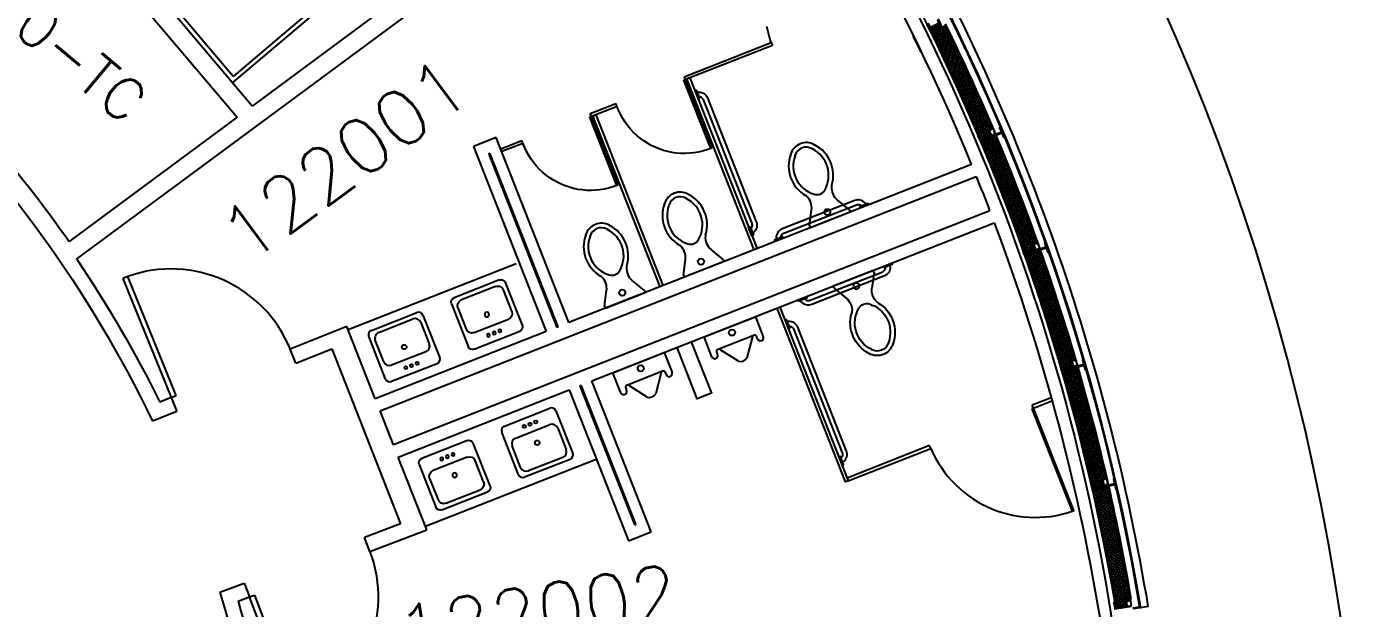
# Model space of a CAD drawing. Extents: x -1850 to 1494, y 4831 to 7402.
# Drawn here: x 1057.1 to 1494.4, y 6758 to 6948 of the extents above; entities that cross this region are included whole.
import ezdxf

# ---------------------------------------------------------------- set-up
doc = ezdxf.new("R2010")
doc.units = 0
doc.header["$LTSCALE"] = 48
doc.header["$MEASUREMENT"] = 0
doc.layers.get('0').update_dxf_attribs({"linetype": 'CONTINUOUS'})
for name, color, linetype in [('ARDOOR', 7, 'CONTINUOUS'), ('ARROOMNO', 4, 'CONTINUOUS'), ('ARWALL', 7, 'CONTINUOUS'), ('EXWALL', 8, 'CONTINUOUS'), ('MILL', 1, 'CONTINUOUS'), ('MPFIXTURE', 3, 'CONTINUOUS'), ('ROOF', 8, 'CONTINUOUS')]:
    doc.layers.add(name, color=color, linetype=linetype)
doc.styles.add('ROMANS', font='romans.shx', dxfattribs={"height": 18})

# ---------------------------------------------------------------- blocks, each defined once
blk = doc.blocks.new('URINAL')
for p, q in [((-9, -7), (-9, 0)), ((-9, 0), (9, 0)), ((9, 0), (9, -7)), ((-7, -6), (-7, -7)), ((6, -5.5), (-6, -5.5)), ((-1.5, -11.5), (-5.5, -6)), ((5.5, -6), (1.5, -11.5)), ((7, -7), (7, -6))]:
    blk.add_line(p, q)
blk.add_circle((0, -2), 1)
for centre, radius, start, end in [((-8, -7), 1, 180, 0), ((-6.25, -6.25), 0.791, 18.4349, 161.5651), ((6.25, -6.25), 0.791, 18.4349, 161.5651), ((8, -7), 1, 180, 0), ((0, -9.5), 2.5, 233.1301, 306.8699)]:
    blk.add_arc(centre, radius, start, end)
blk = doc.blocks.new('TLT-WALL')
for p, q in [((-7, 0), (7, 0)), ((-7, -0.75), (-7, 0)), ((-7, -0.75), (-4.5, -5.25)), ((7, -0.75), (4.5, -5.25)), ((7, -0.75), (7, 0))]:
    blk.add_line(p, q)
blk.add_circle((0, -2.75), 1)
for centre, radius, start, end in [((-9, -7.75), 5.15, 333.6222, 29.0546), ((9, -7.75), 5.15, 150.9454, 206.3778), ((4.17, -17.29), 11.17, 141.803, 221.6267), ((4.17, -17.29), 9.67, 128.7012, 221.6267), ((-6.18, -9.15), 2, 321.803, 333.6222), ((0, -12.09), 3, 51.2988, 128.7012), ((-4.17, -17.29), 9.67, 318.3733, 51.2988), ((-4.17, -17.29), 11.17, 318.3733, 38.197), ((6.18, -9.15), 2, 206.3778, 218.197), ((-5.67, -26.04), 2, 38.9879, 41.6267), ((0, -21.45), 5.3, 218.9879, 321.0121), ((-5.67, -26.04), 3.5, 38.9879, 41.6267), ((0, -21.45), 3.8, 218.9879, 321.0121), ((5.67, -26.04), 3.5, 138.3733, 141.0121), ((5.67, -26.04), 2, 138.3733, 141.0121)]:
    blk.add_arc(centre, radius, start, end)
blk = doc.blocks.new('3-06-DR')
at = {"color": 0}
for p, q in [((0, 42), (0, 0)), ((1.75, 42), (0, 42)), ((1.75, 0), (1.75, 42)), ((0, 0), (1.75, 0))]:
    blk.add_line(p, q, dxfattribs=at)
blk.add_arc((-0.07, -0.03), 42.07, 0.0359, 87.5264, dxfattribs=at)
blk = doc.blocks.new('SNK-MILL')
at = {"color": 0}
for p, q in [((-8, 9), (8, 9)), ((-9.5, -7.5), (-9.5, 7.5)), ((9.5, 7.5), (9.5, -7.5)), ((-8, -5.5), (-8, 2)), ((-6, 4), (6, 4)), ((8, 2), (8, -5.5)), ((6, -7.5), (-6, -7.5)), ((8, -9), (-8, -9))]:
    blk.add_line(p, q, dxfattribs=at)
for centre, radius in [((-2, 6.5), 0.5), ((0, 6.5), 0.5), ((2, 6.5), 0.5), ((0, 0), 0.75)]:
    blk.add_circle(centre, radius, dxfattribs=at)
for centre, radius, start, end in [((-8, 7.5), 1.5, 90, 180), ((8, 7.5), 1.5, 0, 90), ((-6, 2), 2, 90, 180), ((6, 2), 2, 0, 90), ((-8, -7.5), 1.5, 180, 270), ((-6, -5.5), 2, 180, 270), ((6, -5.5), 2, 270, 0), ((8, -7.5), 1.5, 270, 0)]:
    blk.add_arc(centre, radius, start, end, dxfattribs=at)

msp = doc.modelspace()

# ---------------------------------------------------------------- linework, layer by layer
at = {"layer": 'ARWALL'}
for p, q in [((1073.43, 6872), (1293.62, 7034.9)), ((1130.82, 6922.08), (1062.64, 7002.51)), ((1124.56, 6931.77), (1065.08, 7001.96)), ((1058.44, 6998), (1125.88, 6918.43)), ((1124.39, 6929.66), (1163.3, 6962.63)), ((1162.33, 6963.78), (1124.56, 6931.77)), ((1171.91, 6952.48), (1130.82, 6922.08)), ((1349.4, 6939.67), (1346.77, 6944.85)), ((1125.88, 6918.43), (1070.97, 6877.8)), ((1210.51, 6911.81), (1203.06, 6908.89)), ((1234.28, 6851.32), (1210.51, 6911.81)), ((1203.06, 6908.89), (1226.84, 6848.39)), ((1208.25, 6906.63), (1208.11, 6906.3)), ((1208.11, 6906.3), (1230.33, 6849.76)), ((1208.57, 6906.49), (1208.25, 6906.63)), ((1230.79, 6849.94), (1208.57, 6906.49)), ((1365.75, 6902.97), (1234.28, 6851.32)), ((1172.55, 6822.49), (1367.35, 6899.04)), ((1371.74, 6887.87), (1176.94, 6811.32)), ((1241.78, 6832.24), (1373.24, 6883.89)), ((1161.72, 6850.05), (1143.24, 6842.58)), ((1170.99, 6826.45), (1161.72, 6850.05)), ((1226.84, 6848.39), (1170.99, 6826.45)), ((1230.79, 6849.94), (1230.33, 6849.76)), ((1145.07, 6838.06), (1143.24, 6842.58)), ((1145.07, 6838.06), (1156.78, 6842.79)), ((1156.78, 6842.79), (1179.27, 6785.56)), ((1237.82, 6830.68), (1238.29, 6830.86)), ((1256.12, 6785.49), (1238.29, 6830.86)), ((1261.16, 6782.91), (1241.78, 6832.24)), ((1104.31, 6826.83), (1100.6, 6825.33)), ((1104.31, 6826.83), (1106.14, 6822.31)), ((1178.49, 6807.37), (1234.33, 6829.31)), ((1234.33, 6829.31), (1253.72, 6779.98)), ((1237.82, 6830.68), (1255.65, 6785.31)), ((1106.14, 6822.31), (1098.22, 6819.11)), ((1176.94, 6811.32), (1172.55, 6822.49)), ((1187.83, 6783.59), (1178.49, 6807.37)), ((1179.27, 6785.56), (1167.49, 6781.1)), ((1169.21, 6776.54), (1187.83, 6783.59)), ((1253.72, 6779.98), (1261.16, 6782.91)), ((1255.65, 6785.31), (1255.98, 6785.17)), ((1255.98, 6785.17), (1256.12, 6785.49)), ((1169.21, 6776.54), (1167.49, 6781.1)), ((1120.19, 6763.2), (1128.2, 6766.23)), ((1128.2, 6766.23), (1129.93, 6761.67)), ((1126.17, 6760.25), (1129.93, 6761.67))]:
    msp.add_line(p, q, dxfattribs=at)
at = {"layer": 'ARWALL', "extrusion": (0, 0, -1)}
for centre, radius, start, end in [((-744.87, 6649.18), 675.02, 144.36736, 173.63599), ((-736.81, 6644.82), 679.85, 144.98614, 157.68367), ((-736.83, 6644.83), 407.34, 133.9037, 145.1149), ((-736.83, 6644.83), 401.22, 133.9419, 154.2543), ((-736.81, 6644.82), 679.85, 158.04187, 159.05321), ((-736.81, 6644.82), 679.85, 159.41141, 171.04365), ((-736.83, 6644.83), 406.09, 145.9846, 153.6096), ((-736.83, 6644.83), 401.22, 162.8411, 193.9545), ((-736.83, 6644.83), 406.09, 163.4875, 171.0441)]:
    msp.add_arc(centre, radius, start, end, dxfattribs=at)
at = {"layer": 'EXWALL'}
for p, q in [((1352.44, 6947.69), (1351.69, 6949.16)), ((1355, 6948.99), (1352.44, 6947.69)), ((1352.62, 6947.78), (1352.36, 6947.83)), ((1352.49, 6946.8), (1354.74, 6947.91)), ((1352.52, 6946.75), (1352.54, 6946.82)), ((1358.96, 6944.66), (1352.72, 6946.33)), ((1358.53, 6945.55), (1352.98, 6947.04)), ((1353.02, 6945.72), (1353.44, 6947.27)), ((1359.39, 6943.77), (1353.16, 6945.44)), ((1353.52, 6944.69), (1354.33, 6947.71)), ((1358.1, 6946.44), (1354, 6947.54)), ((1354.02, 6943.66), (1355.15, 6947.88)), ((1354.52, 6942.63), (1356.05, 6948.33)), ((1354.74, 6947.91), (1354.83, 6947.73)), ((1354.83, 6947.73), (1356.23, 6948.42)), ((1355.02, 6941.59), (1356.82, 6948.31)), ((1357.67, 6947.34), (1355.32, 6947.97)), ((1355.52, 6940.55), (1357.45, 6947.77)), ((1356.02, 6939.51), (1357.95, 6946.75)), ((1356.51, 6938.47), (1358.45, 6945.71)), ((1357.01, 6937.42), (1358.95, 6944.68)), ((1359.82, 6942.88), (1353.6, 6944.55)), ((1360.24, 6941.99), (1354.03, 6943.65)), ((1360.67, 6941.1), (1354.46, 6942.76)), ((1361.09, 6940.21), (1354.89, 6941.87)), ((1361.51, 6939.32), (1355.32, 6940.98)), ((1357.5, 6936.37), (1359.45, 6943.64)), ((1358, 6935.31), (1359.95, 6942.6)), ((1358.49, 6934.26), (1360.45, 6941.56)), ((1358.98, 6933.2), (1360.94, 6940.52)), ((1361.93, 6938.43), (1355.74, 6940.09)), ((1362.34, 6937.54), (1356.17, 6939.2)), ((1362.76, 6936.65), (1356.59, 6938.31)), ((1363.17, 6935.77), (1357.01, 6937.42)), ((1363.58, 6934.88), (1357.43, 6936.53)), ((1359.47, 6932.13), (1361.44, 6939.47)), ((1359.96, 6931.07), (1361.93, 6938.42)), ((1360.45, 6930), (1362.43, 6937.36)), ((1360.94, 6928.93), (1362.92, 6936.31)), ((1363.99, 6933.99), (1357.84, 6935.64)), ((1364.4, 6933.11), (1358.26, 6934.75)), ((1364.81, 6932.22), (1358.67, 6933.87)), ((1365.21, 6931.34), (1359.08, 6932.98)), ((1365.61, 6930.45), (1359.49, 6932.09)), ((1361.43, 6927.85), (1363.41, 6935.25)), ((1361.92, 6926.77), (1363.91, 6934.18)), ((1362.41, 6925.69), (1364.4, 6933.12)), ((1362.89, 6924.61), (1364.89, 6932.05)), ((1366.01, 6929.57), (1359.9, 6931.21)), ((1366.41, 6928.69), (1360.31, 6930.32)), ((1366.81, 6927.8), (1360.71, 6929.44)), ((1367.2, 6926.92), (1361.11, 6928.55)), ((1367.6, 6926.04), (1361.51, 6927.67)), ((1363.38, 6923.52), (1365.38, 6930.97)), ((1363.86, 6922.43), (1365.86, 6929.9)), ((1364.34, 6921.33), (1366.35, 6928.82)), ((1364.83, 6920.23), (1366.84, 6927.74)), ((1367.99, 6925.16), (1361.91, 6926.79)), ((1368.38, 6924.28), (1362.31, 6925.9)), ((1368.77, 6923.4), (1362.71, 6925.02)), ((1369.16, 6922.52), (1363.1, 6924.14)), ((1369.54, 6921.64), (1363.49, 6923.26)), ((1365.31, 6919.13), (1367.32, 6926.66)), ((1365.79, 6918.03), (1367.81, 6925.57)), ((1366.27, 6916.92), (1368.29, 6924.48)), ((1366.75, 6915.81), (1368.78, 6923.38)), ((1369.93, 6920.76), (1363.88, 6922.38)), ((1370.31, 6919.88), (1364.27, 6921.5)), ((1370.69, 6919), (1364.66, 6920.62)), ((1371.07, 6918.12), (1365.05, 6919.74)), ((1371.45, 6917.24), (1365.43, 6918.86)), ((1367.23, 6914.7), (1369.26, 6922.29)), ((1367.7, 6913.58), (1369.74, 6921.19)), ((1368.24, 6912.7), (1370.22, 6920.08)), ((1368.76, 6911.75), (1370.7, 6918.98)), ((1371.82, 6916.37), (1365.81, 6917.98)), ((1372.2, 6915.49), (1366.19, 6917.1)), ((1372.57, 6914.61), (1366.57, 6916.22)), ((1371.57, 6914.11), (1366.95, 6915.34)), ((1371.33, 6913.39), (1367.33, 6914.47)), ((1369.49, 6911.57), (1371.18, 6917.87)), ((1370.37, 6911.94), (1371.66, 6916.75)), ((1372.6, 6914.54), (1371.11, 6913.91)), ((1371.75, 6914.18), (1372.14, 6915.63)), ((1371.7, 6912.52), (1367.7, 6913.59)), ((1368.19, 6912.68), (1368.07, 6912.71)), ((1368.35, 6912.73), (1368.1, 6912.65)), ((1368.94, 6911.34), (1368.35, 6912.73)), ((1370.6, 6912.04), (1368.39, 6912.63)), ((1369.47, 6911.56), (1368.76, 6911.75)), ((1371.7, 6912.5), (1368.94, 6911.34)), ((1369.07, 6910.35), (1372.8, 6911.87)), ((1375.47, 6907.68), (1369.24, 6909.95)), ((1369.3, 6909.81), (1369.57, 6910.56)), ((1375.08, 6908.62), (1369.66, 6910.59)), ((1369.72, 6908.79), (1370.5, 6910.94)), ((1370.15, 6907.77), (1371.44, 6911.32)), ((1370.57, 6906.74), (1372.38, 6911.7)), ((1374.69, 6909.56), (1370.69, 6911.02)), ((1371, 6905.71), (1373.17, 6911.7)), ((1371.11, 6913.91), (1371.7, 6912.5)), ((1371.24, 6912.31), (1371.45, 6913.09)), ((1371.42, 6904.68), (1373.89, 6911.48)), ((1374.3, 6910.5), (1371.73, 6911.44)), ((1371.84, 6903.65), (1374.32, 6910.45)), ((1373.55, 6912.94), (1372.76, 6912.61)), ((1372.82, 6911.84), (1372.76, 6911.86)), ((1372.8, 6912.49), (1373.71, 6912.87)), ((1372.8, 6911.87), (1372.92, 6911.59)), ((1372.92, 6911.59), (1373.71, 6911.91)), ((1373.91, 6912.41), (1372.99, 6912.03)), ((1373.04, 6911.91), (1373.84, 6912.25)), ((1373.91, 6911.44), (1373.19, 6911.7)), ((1375.85, 6906.74), (1369.63, 6909.01)), ((1376.24, 6905.81), (1370.02, 6908.07)), ((1376.62, 6904.87), (1370.41, 6907.13)), ((1377, 6903.93), (1370.8, 6906.19)), ((1377.38, 6903), (1371.19, 6905.25)), ((1372.26, 6902.61), (1374.74, 6909.43)), ((1372.68, 6901.58), (1375.17, 6908.4)), ((1373.1, 6900.53), (1375.59, 6907.38)), ((1373.52, 6899.49), (1376.02, 6906.35)), ((1373.94, 6898.45), (1376.44, 6905.31)), ((1377.75, 6902.06), (1371.57, 6904.31)), ((1378.13, 6901.13), (1371.96, 6903.37)), ((1378.5, 6900.19), (1372.34, 6902.44)), ((1378.87, 6899.26), (1372.71, 6901.5)), ((1374.36, 6897.4), (1376.86, 6904.28)), ((1374.77, 6896.35), (1377.28, 6903.24)), ((1375.19, 6895.29), (1377.7, 6902.2)), ((1375.6, 6894.23), (1378.12, 6901.15)), ((1379.24, 6898.33), (1373.09, 6900.57)), ((1379.6, 6897.4), (1373.47, 6899.63)), ((1379.97, 6896.47), (1373.84, 6898.7)), ((1380.33, 6895.53), (1374.21, 6897.76)), ((1380.69, 6894.61), (1374.58, 6896.83)), ((1376.01, 6893.18), (1378.53, 6900.11)), ((1376.42, 6892.11), (1378.95, 6899.06)), ((1376.83, 6891.05), (1379.37, 6898)), ((1377.24, 6889.98), (1379.78, 6896.95)), ((1381.05, 6893.68), (1374.95, 6895.9)), ((1381.41, 6892.75), (1375.31, 6894.97)), ((1381.77, 6891.82), (1375.68, 6894.04)), ((1382.12, 6890.89), (1376.04, 6893.11)), ((1382.47, 6889.97), (1376.4, 6892.18)), ((1377.65, 6888.91), (1380.19, 6895.89)), ((1378.06, 6887.84), (1380.61, 6894.83)), ((1378.47, 6886.76), (1381.02, 6893.77)), ((1378.87, 6885.68), (1381.43, 6892.71)), ((1382.83, 6889.04), (1376.76, 6891.25)), ((1383.17, 6888.12), (1377.11, 6890.32)), ((1383.52, 6887.19), (1377.47, 6889.39)), ((1383.87, 6886.27), (1377.82, 6888.47)), ((1379.28, 6884.6), (1381.84, 6891.64)), ((1379.68, 6883.52), (1382.25, 6890.57)), ((1380.08, 6882.43), (1382.65, 6889.5)), ((1380.48, 6881.34), (1383.06, 6888.42)), ((1384.21, 6885.34), (1378.17, 6887.54)), ((1384.55, 6884.42), (1378.52, 6886.62)), ((1384.89, 6883.5), (1378.87, 6885.69)), ((1385.23, 6882.58), (1379.21, 6884.77)), ((1385.57, 6881.66), (1379.56, 6883.84)), ((1380.88, 6880.25), (1383.47, 6887.34)), ((1381.28, 6879.15), (1383.87, 6886.26)), ((1381.68, 6878.06), (1384.27, 6885.18)), ((1382.08, 6876.95), (1384.68, 6884.09)), ((1385.9, 6880.74), (1379.9, 6882.92)), ((1386.24, 6879.82), (1380.24, 6882)), ((1386.57, 6878.9), (1380.58, 6881.08)), ((1386.9, 6877.98), (1380.92, 6880.16)), ((1387.13, 6877.1), (1381.25, 6879.24)), ((1382.48, 6875.85), (1385.08, 6883)), ((1383.02, 6875.15), (1385.48, 6881.91)), ((1383.48, 6874.23), (1385.88, 6880.81)), ((1384.4, 6874.55), (1386.28, 6879.71)), ((1386.01, 6876.71), (1381.59, 6878.32)), ((1385.91, 6875.95), (1381.92, 6877.4)), ((1385.99, 6875.12), (1382.25, 6876.48)), ((1382.72, 6875.51), (1382.58, 6875.56)), ((1382.87, 6875.56), (1382.61, 6875.48)), ((1383.35, 6874.18), (1382.87, 6875.56)), ((1384.88, 6874.72), (1382.92, 6875.44)), ((1386.18, 6875.18), (1383.35, 6874.18)), ((1385.31, 6874.88), (1385.81, 6876.23)), ((1387.2, 6877.13), (1385.68, 6876.59)), ((1385.68, 6876.59), (1386.18, 6875.18)), ((1385.97, 6876.69), (1386.67, 6878.61)), ((1386.89, 6877.02), (1387.07, 6877.51)), ((1388.04, 6875.51), (1387.24, 6875.23)), ((1387.28, 6875.11), (1388.2, 6875.43)), ((1388.37, 6874.96), (1387.43, 6874.63)), ((1387.47, 6874.51), (1388.29, 6874.8)), ((1383.77, 6874.33), (1383.23, 6874.53)), ((1383.44, 6873.15), (1387.24, 6874.52)), ((1389.63, 6870.22), (1383.45, 6873.1)), ((1383.58, 6872.73), (1383.85, 6873.3)), ((1389.97, 6869.23), (1383.8, 6872.11)), ((1383.94, 6871.71), (1384.85, 6873.66)), ((1390.31, 6868.25), (1384.15, 6871.12)), ((1384.3, 6870.7), (1385.84, 6874.02)), ((1389.29, 6871.21), (1384.39, 6873.49)), ((1384.65, 6869.68), (1386.84, 6874.38)), ((1385, 6868.67), (1387.66, 6874.37)), ((1385.35, 6867.64), (1388.31, 6874)), ((1388.95, 6872.19), (1385.39, 6873.85)), ((1385.7, 6866.62), (1388.67, 6872.98)), ((1386.05, 6865.6), (1389.02, 6871.97)), ((1388.6, 6873.18), (1386.39, 6874.22)), ((1386.4, 6864.57), (1389.38, 6870.95)), ((1387.24, 6874.52), (1387.33, 6874.25)), ((1387.33, 6874.25), (1388.13, 6874.53)), ((1388.25, 6874.17), (1387.76, 6874.4)), ((1390.64, 6867.26), (1384.49, 6870.13)), ((1390.98, 6866.28), (1384.84, 6869.15)), ((1391.31, 6865.3), (1385.18, 6868.16)), ((1391.64, 6864.32), (1385.51, 6867.17)), ((1391.97, 6863.34), (1385.85, 6866.19)), ((1386.75, 6863.54), (1389.73, 6869.93)), ((1387.1, 6862.51), (1390.08, 6868.91)), ((1387.44, 6861.47), (1390.43, 6867.89)), ((1387.78, 6860.44), (1390.78, 6866.86)), ((1392.29, 6862.36), (1386.19, 6865.21)), ((1392.62, 6861.38), (1386.52, 6864.22)), ((1392.94, 6860.4), (1386.85, 6863.24)), ((1393.26, 6859.43), (1387.18, 6862.26)), ((1388.13, 6859.4), (1391.13, 6865.83)), ((1388.47, 6858.36), (1391.48, 6864.8)), ((1388.81, 6857.31), (1391.82, 6863.77)), ((1389.15, 6856.27), (1392.17, 6862.74)), ((1389.49, 6855.22), (1392.51, 6861.7)), ((1393.58, 6858.45), (1387.5, 6861.28)), ((1393.89, 6857.47), (1387.83, 6860.3)), ((1394.21, 6856.5), (1388.15, 6859.32)), ((1394.52, 6855.53), (1388.47, 6858.35)), ((1394.83, 6854.55), (1388.79, 6857.37)), ((1389.83, 6854.17), (1392.85, 6860.66)), ((1390.16, 6853.12), (1393.2, 6859.62)), ((1390.5, 6852.06), (1393.54, 6858.57)), ((1390.83, 6851), (1393.88, 6857.53)), ((1395.14, 6853.58), (1389.11, 6856.39)), ((1395.45, 6852.61), (1389.43, 6855.42)), ((1395.75, 6851.64), (1389.74, 6854.45)), ((1396.06, 6850.67), (1390.05, 6853.47)), ((1391.17, 6849.94), (1394.21, 6856.48)), ((1391.5, 6848.88), (1394.55, 6855.43)), ((1391.83, 6847.82), (1394.89, 6854.37)), ((1392.16, 6846.75), (1395.22, 6853.32)), ((1396.36, 6849.71), (1390.36, 6852.5)), ((1396.66, 6848.74), (1390.67, 6851.53)), ((1396.95, 6847.77), (1390.97, 6850.56)), ((1397.25, 6846.81), (1391.28, 6849.59)), ((1397.54, 6845.84), (1391.58, 6848.62)), ((1392.49, 6845.68), (1395.56, 6852.26)), ((1392.82, 6844.61), (1395.89, 6851.2)), ((1393.14, 6843.53), (1396.22, 6850.14)), ((1393.47, 6842.45), (1396.55, 6849.07)), ((1397.84, 6844.88), (1391.88, 6847.65)), ((1398.13, 6843.91), (1392.18, 6846.69)), ((1398.42, 6842.95), (1392.48, 6845.72)), ((1398.7, 6841.99), (1392.77, 6844.76)), ((1393.79, 6841.38), (1396.88, 6848)), ((1394.11, 6840.29), (1397.21, 6846.93)), ((1394.44, 6839.21), (1397.54, 6845.86)), ((1394.76, 6838.12), (1397.86, 6844.79)), ((1398.99, 6841.03), (1393.06, 6843.79)), ((1399.27, 6840.07), (1393.35, 6842.83)), ((1399.56, 6839.11), (1393.64, 6841.87)), ((1398.69, 6838.69), (1393.93, 6840.91)), ((1398.21, 6838.08), (1394.22, 6839.94)), ((1395.21, 6837.32), (1398.19, 6843.71)), ((1395.53, 6836.22), (1398.51, 6842.63)), ((1396.47, 6836.47), (1398.84, 6841.55)), ((1398.27, 6838.57), (1399.16, 6840.46)), ((1398.48, 6837.13), (1394.5, 6838.98)), ((1397.5, 6836.76), (1394.78, 6838.03)), ((1395.13, 6837.6), (1394.93, 6837.54)), ((1395.53, 6836.2), (1395.13, 6837.6)), ((1396.39, 6836.45), (1395.32, 6836.95)), ((1398.5, 6837.05), (1395.53, 6836.2)), ((1395.6, 6835.24), (1399.49, 6836.38)), ((1395.6, 6835.21), (1395.63, 6835.25)), ((1395.89, 6834.21), (1396.67, 6835.56)), ((1396.18, 6833.21), (1397.71, 6835.86)), ((1401.45, 6832.53), (1396.37, 6835.47)), ((1396.47, 6832.2), (1398.75, 6836.16)), ((1396.75, 6831.2), (1399.61, 6836.15)), ((1397.04, 6830.19), (1400.44, 6836.08)), ((1401.15, 6833.57), (1397.36, 6835.76)), ((1397.42, 6836.74), (1398.15, 6838.3)), ((1399.6, 6838.94), (1398.09, 6838.51)), ((1398.09, 6838.51), (1398.5, 6837.05)), ((1400.86, 6834.61), (1398.36, 6836.05)), ((1398.38, 6837.01), (1398.46, 6837.2)), ((1399.23, 6838.84), (1399.48, 6839.37)), ((1399.53, 6836.24), (1399.36, 6836.34)), ((1399.49, 6836.38), (1399.56, 6836.13)), ((1400.34, 6837.3), (1399.52, 6837.07)), ((1399.55, 6836.94), (1400.5, 6837.22)), ((1399.56, 6836.13), (1400.35, 6836.36)), ((1400.56, 6835.64), (1399.66, 6836.16)), ((1400.64, 6836.74), (1399.68, 6836.46)), ((1399.72, 6836.34), (1400.55, 6836.58)), ((1401.74, 6831.5), (1395.66, 6835.01)), ((1402.03, 6830.47), (1395.96, 6833.97)), ((1402.32, 6829.43), (1396.26, 6832.93)), ((1402.6, 6828.4), (1396.55, 6831.9)), ((1402.88, 6827.37), (1396.85, 6830.86)), ((1397.32, 6829.18), (1400.72, 6835.08)), ((1397.6, 6828.17), (1401.01, 6834.07)), ((1397.88, 6827.15), (1401.3, 6833.07)), ((1398.16, 6826.14), (1401.58, 6832.06)), ((1398.44, 6825.12), (1401.86, 6831.05)), ((1403.16, 6826.35), (1397.14, 6829.83)), ((1403.44, 6825.32), (1397.43, 6828.79)), ((1403.72, 6824.29), (1397.71, 6827.76)), ((1404, 6823.27), (1398, 6826.73)), ((1398.71, 6824.1), (1402.15, 6830.04)), ((1398.99, 6823.08), (1402.43, 6829.03)), ((1399.27, 6822.05), (1402.71, 6828.01)), ((1399.54, 6821.03), (1402.99, 6827)), ((1404.27, 6822.25), (1398.28, 6825.7)), ((1404.54, 6821.22), (1398.56, 6824.68)), ((1404.81, 6820.2), (1398.84, 6823.65)), ((1405.08, 6819.18), (1399.11, 6822.62)), ((1399.81, 6820), (1403.26, 6825.98)), ((1400.08, 6818.97), (1403.54, 6824.96)), ((1400.35, 6817.94), (1403.82, 6823.93)), ((1400.62, 6816.9), (1404.09, 6822.91)), ((1405.34, 6818.16), (1399.39, 6821.6)), ((1405.6, 6817.14), (1399.66, 6820.58)), ((1405.86, 6816.13), (1399.93, 6819.55)), ((1406.12, 6815.11), (1400.2, 6818.53)), ((1400.89, 6815.87), (1404.36, 6821.88)), ((1401.16, 6814.83), (1404.64, 6820.85)), ((1401.42, 6813.79), (1404.91, 6819.82)), ((1401.69, 6812.74), (1405.18, 6818.79)), ((1401.95, 6811.7), (1405.45, 6817.76)), ((1406.38, 6814.1), (1400.46, 6817.51)), ((1406.64, 6813.08), (1400.73, 6816.49)), ((1406.89, 6812.07), (1400.99, 6815.48)), ((1407.14, 6811.06), (1401.25, 6814.46)), ((1407.39, 6810.05), (1401.51, 6813.45)), ((1402.21, 6810.65), (1405.71, 6816.72)), ((1402.47, 6809.6), (1405.98, 6815.68)), ((1402.73, 6808.55), (1406.24, 6814.64)), ((1402.99, 6807.5), (1406.51, 6813.6)), ((1407.64, 6809.04), (1401.77, 6812.43)), ((1407.89, 6808.03), (1402.02, 6811.42)), ((1408.13, 6807.03), (1402.27, 6810.41)), ((1408.37, 6806.02), (1402.52, 6809.4)), ((1403.25, 6806.45), (1406.77, 6812.55)), ((1403.5, 6805.39), (1407.03, 6811.5)), ((1403.76, 6804.33), (1407.29, 6810.45)), ((1404.01, 6803.27), (1407.55, 6809.4)), ((1408.61, 6805.01), (1402.77, 6808.39)), ((1408.85, 6804.01), (1403.02, 6807.38)), ((1409.09, 6803.01), (1403.26, 6806.37)), ((1409.32, 6802.01), (1403.51, 6805.36)), ((1404.26, 6802.2), (1407.81, 6808.35)), ((1404.51, 6801.14), (1408.06, 6807.29)), ((1404.76, 6800.07), (1408.32, 6806.23)), ((1405.03, 6799.03), (1408.57, 6805.17)), ((1409.56, 6801.01), (1403.75, 6804.36)), ((1409.64, 6800.09), (1403.99, 6803.35)), ((1408.57, 6799.84), (1404.23, 6802.35)), ((1408.33, 6799.12), (1404.46, 6801.35)), ((1408.27, 6798.28), (1404.69, 6800.35)), ((1405.45, 6798.26), (1408.83, 6804.11)), ((1406.03, 6797.77), (1409.08, 6803.05)), ((1407.03, 6798), (1409.33, 6801.98)), ((1409.02, 6799.95), (1409.58, 6800.91)), ((1407.2, 6798.04), (1404.93, 6799.35)), ((1405.25, 6799.08), (1405, 6799.03)), ((1405.58, 6797.67), (1405.25, 6799.08)), ((1406.12, 6797.79), (1405.46, 6798.17)), ((1405.53, 6796.73), (1409.51, 6797.58)), ((1405.55, 6796.64), (1405.62, 6796.75)), ((1411.5, 6792.38), (1405.57, 6796.53)), ((1408.51, 6798.34), (1405.58, 6797.67)), ((1405.77, 6795.65), (1406.7, 6796.98)), ((1405.99, 6794.66), (1407.78, 6797.21)), ((1406.21, 6793.67), (1408.85, 6797.44)), ((1411.26, 6793.46), (1406.35, 6796.9)), ((1406.43, 6792.68), (1409.67, 6797.3)), ((1406.65, 6791.68), (1410.45, 6797.1)), ((1406.87, 6790.69), (1410.67, 6796.12)), ((1411.02, 6794.55), (1407.35, 6797.12)), ((1408.03, 6798.23), (1408.39, 6798.85)), ((1409.76, 6800.12), (1408.18, 6799.76)), ((1408.18, 6799.76), (1408.51, 6798.34)), ((1410.78, 6795.63), (1408.35, 6797.33)), ((1409.54, 6797.41), (1409.35, 6797.55)), ((1409.51, 6797.58), (1409.57, 6797.27)), ((1410.4, 6798.45), (1409.56, 6798.26)), ((1409.57, 6797.27), (1410.37, 6797.45)), ((1409.59, 6798.13), (1410.55, 6798.35)), ((1410.66, 6797.86), (1409.69, 6797.64)), ((1410.54, 6796.72), (1409.7, 6797.3)), ((1409.72, 6797.52), (1410.57, 6797.71)), ((1411.73, 6791.3), (1405.82, 6795.44)), ((1411.97, 6790.22), (1406.06, 6794.36)), ((1412.2, 6789.15), (1406.3, 6793.27)), ((1412.43, 6788.07), (1406.54, 6792.19)), ((1407.09, 6789.69), (1410.89, 6795.12)), ((1407.3, 6788.69), (1411.11, 6794.13)), ((1407.52, 6787.69), (1411.33, 6793.14)), ((1407.73, 6786.68), (1411.55, 6792.14)), ((1412.66, 6786.99), (1406.78, 6791.11)), ((1412.88, 6785.92), (1407.01, 6790.03)), ((1413.1, 6784.85), (1407.25, 6788.95)), ((1413.32, 6783.78), (1407.48, 6787.87)), ((1407.94, 6785.68), (1411.77, 6791.14)), ((1408.15, 6784.67), (1411.98, 6790.14)), ((1408.36, 6783.66), (1412.2, 6789.14)), ((1408.57, 6782.65), (1412.41, 6788.14)), ((1408.78, 6781.64), (1412.63, 6787.14)), ((1413.54, 6782.71), (1407.71, 6786.8)), ((1413.76, 6781.64), (1407.93, 6785.72)), ((1413.97, 6780.58), (1408.16, 6784.65)), ((1414.19, 6779.51), (1408.38, 6783.58)), ((1408.98, 6780.63), (1412.84, 6786.13)), ((1409.19, 6779.61), (1413.05, 6785.12)), ((1409.39, 6778.59), (1413.25, 6784.11)), ((1409.59, 6777.57), (1413.46, 6783.1)), ((1414.4, 6778.45), (1408.6, 6782.51)), ((1414.6, 6777.39), (1408.82, 6781.44)), ((1414.81, 6776.33), (1409.03, 6780.38)), ((1415.02, 6775.27), (1409.25, 6779.31)), ((1409.79, 6776.55), (1413.67, 6782.09)), ((1409.99, 6775.53), (1413.87, 6781.07)), ((1410.19, 6774.51), (1414.08, 6780.06)), ((1410.39, 6773.48), (1414.28, 6779.04)), ((1415.22, 6774.21), (1409.46, 6778.25)), ((1415.42, 6773.16), (1409.67, 6777.18)), ((1415.62, 6772.1), (1409.88, 6776.12)), ((1415.81, 6771.05), (1410.08, 6775.06)), ((1410.58, 6772.45), (1414.48, 6778.02)), ((1410.78, 6771.42), (1414.68, 6777)), ((1410.97, 6770.39), (1414.88, 6775.97)), ((1411.16, 6769.36), (1415.08, 6774.95)), ((1416.01, 6770), (1410.29, 6774)), ((1416.2, 6768.95), (1410.49, 6772.95)), ((1416.39, 6767.9), (1410.69, 6771.89)), ((1416.58, 6766.85), (1410.89, 6770.84)), ((1416.77, 6765.8), (1411.08, 6769.78)), ((1411.35, 6768.32), (1415.27, 6773.92)), ((1411.54, 6767.28), (1415.47, 6772.89)), ((1411.73, 6766.24), (1415.66, 6771.86)), ((1411.92, 6765.2), (1415.86, 6770.83)), ((1412.1, 6764.16), (1416.05, 6769.79)), ((1416.95, 6764.76), (1411.28, 6768.73)), ((1417.14, 6763.71), (1411.47, 6767.68)), ((1417.32, 6762.67), (1411.66, 6766.63)), ((1417.5, 6761.63), (1411.85, 6765.59)), ((1412.28, 6763.11), (1416.24, 6768.76)), ((1412.47, 6762.07), (1416.42, 6767.72)), ((1412.65, 6761.02), (1416.61, 6766.68)), ((1412.83, 6759.97), (1416.8, 6765.64)), ((1416.75, 6761.24), (1412.03, 6764.54)), ((1415.91, 6760.91), (1412.22, 6763.5)), ((1416.11, 6759.85), (1412.4, 6762.45)), ((1416.31, 6758.8), (1412.58, 6761.41)), ((1413.01, 6758.91), (1416.98, 6764.59)), ((1413.42, 6758.2), (1417.17, 6763.55)), ((1417.54, 6761.38), (1415.88, 6761.07)), ((1415.88, 6761.07), (1416.32, 6758.74)), ((1416.17, 6760.85), (1417.83, 6761.14)), ((1417.98, 6761.04), (1416.19, 6760.72)), ((1416.42, 6761.17), (1417.35, 6762.5)), ((1417.47, 6761.37), (1417.53, 6761.45)), ((1415.34, 6758.56), (1412.76, 6760.37)), ((1414.31, 6758.37), (1412.94, 6759.33)), ((1413.28, 6758.17), (1413.11, 6758.29)), ((1416.32, 6758.74), (1413.14, 6758.14)), ((1414.48, 6758.4), (1415.98, 6760.55)), ((1415.53, 6758.6), (1416.18, 6759.52)), ((1420.7, 6758.36), (1418.48, 6757.99)), ((1420.99, 6758.15), (1418.53, 6757.74)), ((1423.46, 6758.56), (1420.99, 6758.15))]:
    msp.add_line(p, q, dxfattribs=at)
at = {"layer": 'EXWALL', "flags": 128}
for points in [[(1351.7, 6948.44), (1352.17, 6947.49, 0.414214), (1352.5, 6947.37), (1355.2, 6948.7, 0.414214), (1355.31, 6949.03), (1354.84, 6949.98, -0.414214), (1354.96, 6950.32), (1355.76, 6948.69), (1352.17, 6946.93), (1351.37, 6948.56, -0.413343), (1351.7, 6948.44)], [(1368.3, 6912.22), (1368.71, 6911.24, 0.414214), (1369.03, 6911.11), (1371.8, 6912.27, 0.414214), (1371.93, 6912.6), (1371.52, 6913.58, -0.414214), (1371.66, 6913.91), (1372.36, 6912.24), (1368.67, 6910.69), (1367.97, 6912.36, -0.413343), (1368.3, 6912.22)], [(1382.76, 6875.1), (1383.11, 6874.1, 0.414214), (1383.43, 6873.95), (1386.26, 6874.95, 0.414214), (1386.41, 6875.27), (1386.06, 6876.27, -0.414214), (1386.21, 6876.59), (1386.81, 6874.88), (1383.04, 6873.54), (1382.44, 6875.25, -0.413343), (1382.76, 6875.1)], [(1395.04, 6837.2), (1395.34, 6836.18, 0.414214), (1395.65, 6836.01), (1398.53, 6836.84, 0.414214), (1398.7, 6837.15), (1398.4, 6838.17, -0.414214), (1398.57, 6838.48), (1399.08, 6836.74), (1395.24, 6835.63), (1394.73, 6837.37, -0.413343), (1395.04, 6837.2)], [(1405.1, 6798.65), (1405.34, 6797.62, 0.414214), (1405.64, 6797.43), (1408.56, 6798.09, 0.414214), (1408.75, 6798.39), (1408.51, 6799.43, -0.414214), (1408.7, 6799.73), (1409.11, 6797.96), (1405.2, 6797.07), (1404.8, 6798.84, -0.413343), (1405.1, 6798.65)], [(1418.1, 6758.68, 0.000178), (1417.77, 6760.66), (1416.29, 6760.41, -0.000167), (1416.6, 6758.56), (1412.9, 6757.94, 0.000168), (1412.59, 6759.79), (1412.35, 6759.75, -0.000179), (1412.68, 6757.78), (1418.1, 6758.68)], [(1416.44, 6760.31), (1417.67, 6760.51, -0.000156), (1417.96, 6758.79), (1416.73, 6758.58, 0.000156), (1416.44, 6760.31)]]:
    msp.add_lwpolyline(points, format="xyb", dxfattribs=at)
for points in [[(1375.6, 6913.53), (1371.52, 6911.81), (1371.61, 6911.58), (1375.7, 6913.3), (1376.31, 6911.86), (1376.54, 6911.96), (1375.23, 6915.07), (1375, 6914.97), (1375.6, 6913.53)], [(1390.13, 6875.98), (1385.95, 6874.51), (1386.03, 6874.27), (1390.21, 6875.75), (1390.73, 6874.27), (1390.97, 6874.36), (1389.85, 6877.54), (1389.61, 6877.46), (1390.13, 6875.98)], [(1402.45, 6837.65), (1398.19, 6836.42), (1398.26, 6836.18), (1402.52, 6837.41), (1402.96, 6835.91), (1403.2, 6835.98), (1402.26, 6839.22), (1402.02, 6839.15), (1402.45, 6837.65)], [(1412.53, 6798.67), (1408.2, 6797.69), (1408.26, 6797.45), (1412.58, 6798.43), (1412.93, 6796.91), (1413.17, 6796.96), (1412.42, 6800.25), (1412.18, 6800.2), (1412.53, 6798.67)]]:
    msp.add_lwpolyline(points, dxfattribs=at)
at = {"layer": 'EXWALL', "extrusion": (0, 0, -1)}
for centre, radius, start, end in [((-736.81, 6644.82), 693.25, 150.47508, 170.57401), ((-736.81, 6644.82), 693.5, 150.45445, 170.59464), ((-736.81, 6644.82), 696, 150.45471, 170.59438), ((-736.81, 6644.82), 685.5, 150.54727, 170.50158), ((-736.82, 6644.82), 690.87, 153.89755, 157.16453), ((-732.28, 6655.93), 690, 158.16088, 158.17126), ((-741.61, 6633.7), 690, 156.21124, 156.22162), ((-736.82, 6644.82), 690.87, 157.22674, 160.49371), ((-732.93, 6656.17), 690, 161.49003, 161.50041), ((-740.96, 6633.44), 690, 159.54039, 159.55077), ((-736.82, 6644.82), 690.87, 160.55592, 163.8229), ((-733.6, 6656.38), 690, 164.81918, 164.82956), ((-740.29, 6633.22), 690, 162.86953, 162.87991), ((-736.82, 6644.82), 690.87, 163.88511, 167.15208), ((-734.27, 6656.54), 690, 168.14832, 168.1587), ((-739.61, 6633.04), 690, 166.19868, 166.20906), ((-736.82, 6644.82), 690.87, 167.21429, 170.30686)]:
    msp.add_arc(centre, radius, start, end, dxfattribs=at)
at = {"layer": 'EXWALL'}
for centre, radius, start, end in [((736.82, 6644.82), 691, 22.82511, 26.11282), ((736.81, 6644.82), 685.75, 22.98965, 26.12706), ((736.82, 6644.82), 690.62, 22.98841, 26.08193), ((736.81, 6644.82), 685.75, 19.65488, 22.78123), ((736.82, 6644.82), 690.62, 19.65594, 22.7519), ((736.82, 6644.82), 691, 19.49592, 22.78363), ((736.82, 6644.82), 691, 16.16673, 19.45445), ((736.81, 6644.82), 685.75, 16.32209, 19.44827), ((736.82, 6644.82), 690.62, 16.32483, 19.42697), ((736.81, 6644.82), 685.75, 12.99524, 16.12202), ((736.82, 6644.82), 690.62, 12.99478, 16.10184), ((736.82, 6644.82), 691, 12.83755, 16.12526), ((736.81, 6644.82), 685.75, 9.51201, 12.79807), ((736.82, 6644.82), 690.62, 9.71691, 12.76758), ((736.82, 6644.82), 691, 9.68286, 12.79608), ((737.9, 6638.64), 689.19, 10.20323, 10.21361)]:
    msp.add_arc(centre, radius, start, end, dxfattribs=at)
at = {"layer": 'MILL'}
for p, q in [((1162.12, 6849.02), (1217.04, 6870.59)), ((1187.36, 6784.8), (1243.2, 6806.74))]:
    msp.add_line(p, q, dxfattribs=at)
at = {"layer": 'MPFIXTURE'}
for p, q in [((1271.95, 6931.66), (1300.4, 6942.84)), ((1300.77, 6941.9), (1272.32, 6930.73)), ((1300.4, 6942.84), (1300.77, 6941.9)), ((1272.33, 6930.7), (1271.95, 6931.66)), ((1294.79, 6875.09), (1272.84, 6930.93)), ((1273.77, 6931.3), (1295.72, 6875.46)), ((1241.24, 6919.59), (1249.61, 6922.88)), ((1250.02, 6921.85), (1249.61, 6922.88)), ((1294.1, 6883.68), (1278.19, 6924.17)), ((1279.58, 6924.72), (1295.49, 6884.23)), ((1241.6, 6918.66), (1241.24, 6919.59)), ((1249.98, 6921.95), (1241.6, 6918.66)), ((1211.97, 6908.09), (1218.89, 6910.81)), ((1219.26, 6909.88), (1212.34, 6907.16)), ((1219.26, 6909.88), (1218.89, 6910.81)), ((1281.1, 6908.39), (1281.09, 6908.39)), ((1250.38, 6896.32), (1250.38, 6896.32)), ((1327.64, 6891.22), (1303.9, 6881.9)), ((1304.45, 6880.5), (1328.18, 6889.83)), ((1329.25, 6889.17), (1329.43, 6888.7)), ((1301.33, 6878.2), (1301.51, 6877.73)), ((1313.05, 6858.63), (1336.78, 6867.95)), ((1337.33, 6866.56), (1313.59, 6857.23)), ((1337.11, 6869.16), (1336.93, 6869.62)), ((1309.19, 6858.19), (1309.01, 6858.65)), ((1307.63, 6849.25), (1323.54, 6808.76)), ((1324.93, 6809.31), (1309.02, 6849.8)), ((1386.02, 6823.38), (1385.65, 6824.31)), ((1386.02, 6823.38), (1392.05, 6825.75)), ((1325.52, 6799.6), (1352.51, 6810.21)), ((1352.51, 6810.21), (1352.1, 6811.12))]:
    msp.add_line(p, q, dxfattribs=at)
at = {"layer": 'MPFIXTURE', "flags": 128}
for points in [[(1300.4, 6942.84), (1299.83, 6944.54), (1299.35, 6946.27), (1298.94, 6948.01)], [(1281.09, 6908.39), (1280.63, 6908.21), (1271.85, 6930.54), (1272.32, 6930.73), (1281.09, 6908.39)], [(1275.42, 6927.11), (1275.42, 6927.11), (1275.88, 6927.29), (1276.98, 6924.5)], [(1276.17, 6926.56), (1276.64, 6926.62), (1277.1, 6926.61), (1277.56, 6926.52), (1278.01, 6926.36), (1278.42, 6926.14), (1278.79, 6925.86), (1279.11, 6925.52), (1279.38, 6925.14), (1279.58, 6924.72)], [(1276.98, 6924.5), (1276.52, 6924.32), (1276.52, 6924.32)], [(1278.19, 6924.17), (1278.05, 6924.44), (1277.85, 6924.68), (1277.61, 6924.88), (1277.34, 6925.02), (1277.05, 6925.1), (1276.74, 6925.12)], [(1250.38, 6896.32), (1249.91, 6896.14), (1241.14, 6918.48), (1241.6, 6918.66), (1250.38, 6896.32)], [(1264.07, 6863.02), (1242.13, 6918.87), (1242.13, 6918.87), (1243.06, 6919.23), (1243.06, 6919.23), (1265, 6863.39)], [(1280.63, 6908.21), (1279.28, 6907.72), (1277.9, 6907.32), (1276.5, 6907), (1275.08, 6906.76), (1273.65, 6906.62), (1272.22, 6906.56), (1270.78, 6906.59), (1269.35, 6906.71), (1267.93, 6906.92), (1266.53, 6907.21), (1265.14, 6907.59), (1263.78, 6908.05), (1262.45, 6908.59), (1261.16, 6909.22), (1259.91, 6909.92), (1258.7, 6910.7), (1257.54, 6911.55), (1256.44, 6912.46), (1255.4, 6913.45), (1254.41, 6914.5), (1253.5, 6915.6), (1252.65, 6916.76), (1251.88, 6917.97), (1251.18, 6919.22), (1250.56, 6920.52), (1250.02, 6921.85)], [(1249.92, 6896.14), (1248.57, 6895.65), (1247.19, 6895.25), (1245.79, 6894.93), (1244.37, 6894.7), (1242.94, 6894.55), (1241.51, 6894.49), (1240.07, 6894.52), (1238.64, 6894.64), (1237.22, 6894.85), (1235.82, 6895.14), (1234.43, 6895.52), (1233.07, 6895.98), (1231.74, 6896.52), (1230.45, 6897.15), (1229.2, 6897.85), (1227.99, 6898.63), (1226.83, 6899.48), (1225.73, 6900.4), (1224.69, 6901.38), (1223.7, 6902.43), (1222.79, 6903.53), (1221.94, 6904.69), (1221.17, 6905.9), (1220.47, 6907.16), (1219.85, 6908.45), (1219.26, 6909.88)], [(1249.91, 6896.14), (1248.56, 6895.65), (1247.19, 6895.25), (1245.79, 6894.93), (1244.37, 6894.7), (1242.94, 6894.55), (1241.51, 6894.49), (1240.07, 6894.52), (1238.64, 6894.64), (1237.22, 6894.85), (1235.81, 6895.14), (1234.43, 6895.52), (1233.07, 6895.98), (1231.74, 6896.52), (1230.45, 6897.15), (1229.19, 6897.85), (1227.99, 6898.63), (1226.83, 6899.48), (1225.73, 6900.4), (1224.68, 6901.38), (1223.7, 6902.43), (1222.78, 6903.53), (1221.94, 6904.69), (1221.16, 6905.9), (1220.46, 6907.16), (1219.84, 6908.45), (1219.3, 6909.78)], [(1331.3, 6889.98), (1331.03, 6890.36), (1330.7, 6890.69), (1330.33, 6890.97), (1329.92, 6891.19), (1329.47, 6891.34), (1329.01, 6891.42), (1328.55, 6891.42), (1328.08, 6891.36), (1327.64, 6891.22)], [(1328.18, 6889.83), (1328.48, 6889.91), (1328.79, 6889.93), (1329.09, 6889.89), (1329.38, 6889.78), (1329.64, 6889.62), (1329.87, 6889.41)], [(1332.22, 6889.8), (1332.04, 6890.27), (1329.25, 6889.17)], [(1293.68, 6882), (1293.89, 6882.23), (1294.05, 6882.49), (1294.16, 6882.78), (1294.2, 6883.08), (1294.18, 6883.39), (1294.1, 6883.68)], [(1295.49, 6884.23), (1295.63, 6883.79), (1295.69, 6883.32), (1295.69, 6882.86), (1295.61, 6882.4), (1295.46, 6881.95), (1295.24, 6881.54), (1294.96, 6881.16), (1294.63, 6880.84), (1294.25, 6880.57)], [(1294.54, 6879.83), (1294.07, 6879.65), (1292.97, 6882.44), (1293.44, 6882.62), (1294.54, 6879.83)], [(1304.3, 6878.83), (1304.12, 6879.3), (1301.33, 6878.2)], [(1303.9, 6881.9), (1303.48, 6881.69), (1303.1, 6881.43), (1302.76, 6881.1), (1302.48, 6880.73), (1302.26, 6880.32), (1302.1, 6879.88), (1302.02, 6879.42), (1302, 6878.95), (1302.06, 6878.49)], [(1303.5, 6879.05), (1303.52, 6879.36), (1303.6, 6879.65), (1303.75, 6879.93), (1303.94, 6880.17), (1304.18, 6880.36), (1304.45, 6880.5)], [(1339.72, 6870.72), (1339.9, 6870.26), (1337.11, 6869.16)], [(1336.78, 6867.95), (1337.05, 6868.1), (1337.29, 6868.29), (1337.48, 6868.53), (1337.63, 6868.8), (1337.71, 6869.1), (1337.73, 6869.4)], [(1339.17, 6869.97), (1339.23, 6869.5), (1339.21, 6869.04), (1339.13, 6868.58), (1338.97, 6868.14), (1338.75, 6867.72), (1338.47, 6867.35), (1338.13, 6867.03), (1337.75, 6866.76), (1337.33, 6866.56)], [(1311.8, 6859.75), (1311.98, 6859.28), (1309.19, 6858.19)], [(1313.59, 6857.23), (1313.15, 6857.1), (1312.68, 6857.03), (1312.22, 6857.04), (1311.76, 6857.12), (1311.31, 6857.27), (1310.9, 6857.48), (1310.53, 6857.76), (1310.2, 6858.1), (1309.93, 6858.48)], [(1311.36, 6859.04), (1311.59, 6858.83), (1311.85, 6858.67), (1312.14, 6858.57), (1312.44, 6858.53), (1312.75, 6858.55), (1313.05, 6858.63)], [(1303.21, 6856.38), (1325.52, 6799.6), (1325.52, 6799.6), (1324.59, 6799.24), (1324.59, 6799.24), (1302.28, 6856.01)], [(1305.33, 6852.37), (1304.86, 6852.19), (1304.86, 6852.19)], [(1305.96, 6849.4), (1305.96, 6849.4), (1306.42, 6849.58), (1305.33, 6852.37)], [(1309.02, 6849.8), (1308.82, 6850.22), (1308.55, 6850.6), (1308.23, 6850.94), (1307.86, 6851.22), (1307.45, 6851.44), (1307.01, 6851.6), (1306.55, 6851.68), (1306.08, 6851.69), (1305.62, 6851.63)], [(1306.18, 6850.2), (1306.49, 6850.18), (1306.78, 6850.09), (1307.05, 6849.95), (1307.29, 6849.76), (1307.49, 6849.52), (1307.63, 6849.25)], [(1274.24, 6844.99), (1280.83, 6828.24), (1280.83, 6828.24), (1276.17, 6826.41), (1276.17, 6826.41), (1269.59, 6843.16)], [(1391.79, 6826.72), (1385.65, 6824.31)], [(1385.55, 6823.19), (1398.72, 6789.69), (1399.19, 6789.87), (1386.02, 6823.38), (1385.55, 6823.19)], [(1323.69, 6805.64), (1324.07, 6805.91), (1324.4, 6806.24), (1324.68, 6806.62), (1324.9, 6807.03), (1325.05, 6807.47), (1325.13, 6807.93), (1325.13, 6808.4), (1325.07, 6808.86), (1324.93, 6809.31)], [(1352.1, 6811.12), (1325.16, 6800.53), (1325.16, 6800.53), (1325.16, 6800.53)], [(1352.51, 6810.21), (1353.26, 6808.57), (1354.08, 6806.98), (1354.97, 6805.42), (1355.95, 6803.92), (1356.99, 6802.45), (1358.1, 6801.05), (1359.28, 6799.69), (1360.52, 6798.4), (1361.83, 6797.17), (1363.19, 6796), (1364.61, 6794.9), (1366.08, 6793.87), (1367.6, 6792.91), (1369.16, 6792.03), (1370.76, 6791.22), (1372.4, 6790.49), (1374.07, 6789.84), (1375.78, 6789.28), (1377.51, 6788.79), (1379.25, 6788.39), (1381.02, 6788.08), (1382.8, 6787.85), (1384.59, 6787.71), (1386.38, 6787.66), (1388.18, 6787.69), (1389.97, 6787.81), (1391.75, 6788.01), (1393.52, 6788.3), (1395.28, 6788.68), (1397.01, 6789.14), (1398.72, 6789.69)], [(1322.88, 6807.7), (1322.41, 6807.51), (1322.41, 6807.51)], [(1323.51, 6804.72), (1323.51, 6804.72), (1323.98, 6804.9), (1322.88, 6807.7)], [(1323.54, 6808.76), (1323.62, 6808.46), (1323.64, 6808.16), (1323.6, 6807.85), (1323.49, 6807.56), (1323.33, 6807.3), (1323.12, 6807.08)]]:
    msp.add_lwpolyline(points, dxfattribs=at)
at = {"layer": 'ROOF'}
msp.add_arc((736.83, 6644.83), 757.62, 329.99967, 89.99981, dxfattribs=at)

# ---------------------------------------------------------------- block references
at = {"layer": 'ARDOOR', "rotation": 22.0169392929588}
msp.add_blockref('3-06-DR', (1104.31, 6826.83), dxfattribs=at)
at = {"layer": 'ARDOOR', "xscale": -1, "rotation": 200.7299453763023}
msp.add_blockref('3-06-DR', (1129.93, 6761.67), dxfattribs=at)
at = {"layer": 'MPFIXTURE'}
for name, p, rotation in [('TLT-WALL', (1319.66, 6884.86), 201.4522347013468), ('TLT-WALL', (1278.44, 6868.67), 201.4522346445684), ('TLT-WALL', (1252.69, 6858.52), 201.4522346445684), ('SNK-MILL', (1180.47, 6843.33), 201.4522346445731), ('URINAL', (1286.81, 6849.93), 21.45223464458417), ('URINAL', (1257.02, 6838.22), 21.45223464458417), ('SNK-MILL', (1223.92, 6812.06), 21.45223464457786)]:
    msp.add_blockref(name, p, dxfattribs=dict(at, rotation=rotation))
at = {"layer": 'MPFIXTURE', "xscale": -1}
for name, p, rotation in [('TLT-WALL', (1327.16, 6865.78), 21.45223464459097), ('SNK-MILL', (1207.46, 6853.94), 201.4522346445723), ('SNK-MILL', (1196.93, 6801.45), 21.45223464457698)]:
    msp.add_blockref(name, p, dxfattribs=dict(at, rotation=rotation))

# ---------------------------------------------------------------- texts
at = {"layer": 'ARROOMNO', "style": 'ROMANS'}
for s, height, rotation, p in [('122000-TC', 13.5, 320, (1007.82, 6983.69)), ('122001', 18, 36.49, (1129.08, 6869.77)), ('122002', 18, 8.96, (1179.73, 6740.36))]:
    msp.add_text(s, height=height, rotation=rotation, dxfattribs=at).set_placement(p)

doc.saveas('drawing.dxf')
